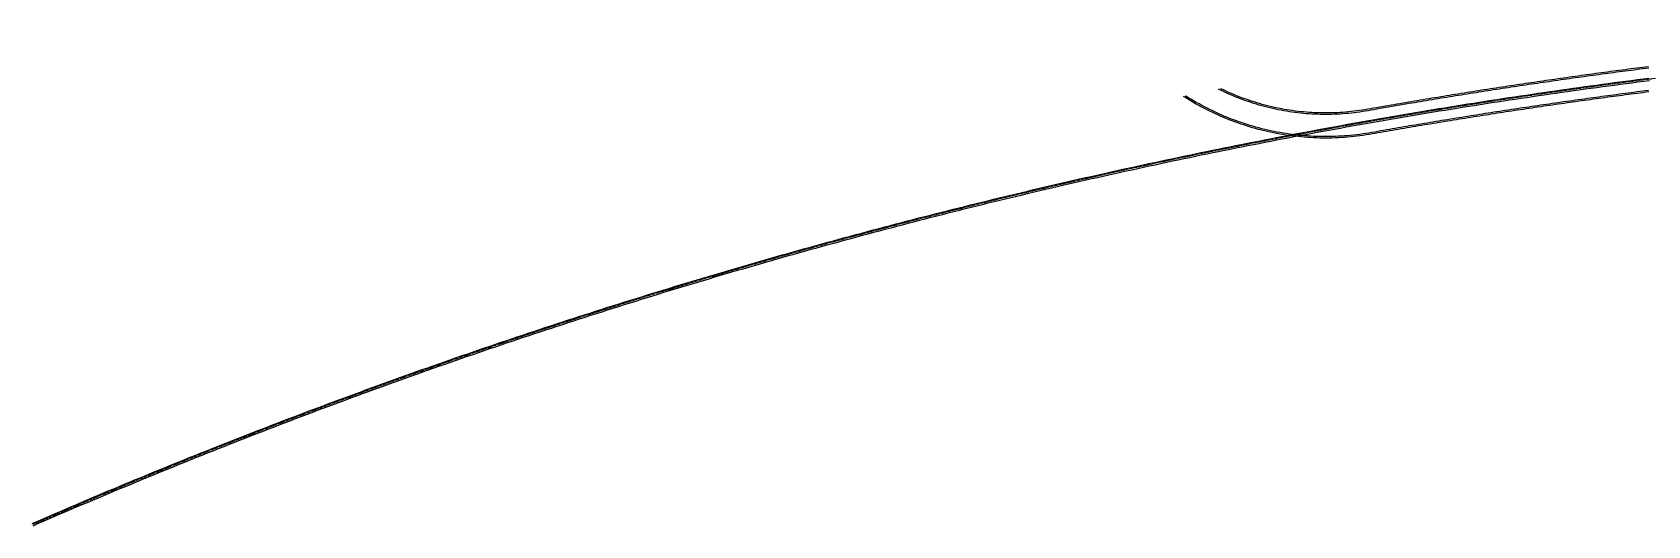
# Model space of a CAD drawing. Header units: millimetres. Extents: x 0 to 987207, y 0 to 5060561.
# Drawn here: x 492542 to 493090, y 2528883 to 2529050 of the extents above; entities that cross this region are included whole.
import ezdxf

# ---------------------------------------------------------------- set-up
doc = ezdxf.new("R2010")
doc.units = ezdxf.units.MM
doc.header["$LTSCALE"] = 0.1
doc.linetypes.add('CENTER', pattern=[50.8, 31.75, -6.35, 6.35, -6.35])
doc.layers.add('zhix', color=1, linetype='CENTER')
doc.layers.add('平面', color=7, linetype='CONTINUOUS')

msp = doc.modelspace()

# ---------------------------------------------------------------- linework, layer by layer
at = {"layer": 'zhix', "ltscale": 0.3}
msp.add_arc((493341.9021, 2527050.283), 2000, 85.9915566, 113.5581428, dxfattribs=at)
at = {"layer": '平面', "color": 8, "linetype": 'Continuous', "flags": 128}
for points in [[(493090.0344, 2529038.1571), (493089.0406, 2529038.0305), (493088.0468, 2529037.9034), (493087.0531, 2529037.7759), (493086.0594, 2529037.6478), (493085.0658, 2529037.5192), (493084.0723, 2529037.3902), (493083.0788, 2529037.2606), (493082.0854, 2529037.1306), (493081.0921, 2529037), (493080.0988, 2529036.869), (493079.1056, 2529036.7374), (493078.1125, 2529036.6054), (493077.1194, 2529036.4728), (493076.1264, 2529036.3398), (493075.1335, 2529036.2063), (493074.1406, 2529036.0722), (493073.1478, 2529035.9377), (493072.1551, 2529035.8027), (493071.1624, 2529035.6672), (493070.1698, 2529035.5311), (493069.1773, 2529035.3946), (493068.1848, 2529035.2576), (493067.1924, 2529035.1201), (493066.2001, 2529034.9821), (493065.2078, 2529034.8436), (493064.2157, 2529034.7046), (493063.2235, 2529034.5651), (493062.2315, 2529034.4252), (493061.2395, 2529034.2847), (493060.2476, 2529034.1437), (493059.2558, 2529034.0022), (493058.264, 2529033.8603), (493057.2723, 2529033.7178), (493056.2807, 2529033.5748), (493055.2891, 2529033.4314), (493054.2977, 2529033.2874), (493053.3062, 2529033.143), (493052.3149, 2529032.998), (493051.3237, 2529032.8526), (493050.3325, 2529032.7067), (493049.3413, 2529032.5602), (493048.3503, 2529032.4133), (493047.3593, 2529032.2659), (493046.3684, 2529032.118), (493045.3776, 2529031.9696), (493044.3869, 2529031.8207), (493043.3962, 2529031.6713), (493042.4056, 2529031.5214), (493041.4151, 2529031.371), (493040.4246, 2529031.2201), (493039.4343, 2529031.0687), (493038.444, 2529030.9168), (493037.4537, 2529030.7644), (493036.4636, 2529030.6116), (493035.4735, 2529030.4582), (493034.4835, 2529030.3043), (493033.4936, 2529030.15), (493032.5038, 2529029.9951), (493031.514, 2529029.8398), (493030.5244, 2529029.684), (493029.5347, 2529029.5276), (493028.5452, 2529029.3708), (493027.5558, 2529029.2135), (493026.5664, 2529029.0557), (493025.5771, 2529028.8973), (493024.5879, 2529028.7385), (493023.5988, 2529028.5792), (493022.6097, 2529028.4194), (493021.6208, 2529028.2592), (493020.6319, 2529028.0984), (493019.6431, 2529027.9371), (493018.6543, 2529027.7753), (493017.6657, 2529027.613), (493016.6771, 2529027.4503), (493015.6886, 2529027.287), (493014.7002, 2529027.1233), (493013.7119, 2529026.959), (493012.7237, 2529026.7943), (493011.7355, 2529026.6291), (493010.7475, 2529026.4633), (493009.7595, 2529026.2971), (493008.7716, 2529026.1304), (493007.7837, 2529025.9632), (493006.796, 2529025.7955), (493005.8083, 2529025.6273), (493004.8208, 2529025.4586), (493003.8333, 2529025.2894), (493002.8459, 2529025.1197), (493001.8586, 2529024.9496), (493000.8713, 2529024.7789), (492999.8842, 2529024.6077), (492998.8971, 2529024.4361), (492997.9101, 2529024.2639), (492996.9233, 2529024.0913), (492995.9365, 2529023.9182), (492994.9497, 2529023.7445), (492993.9966, 2529023.5797), (492993.0529, 2529023.4275), (492992.1075, 2529023.2865), (492991.1604, 2529023.1566), (492990.212, 2529023.0379), (492989.2622, 2529022.9303), (492988.3112, 2529022.8339), (492987.3591, 2529022.7487), (492986.4061, 2529022.6747), (492985.4523, 2529022.6119), (492984.4978, 2529022.5604), (492983.5428, 2529022.5201), (492982.5873, 2529022.491), (492981.6316, 2529022.4732), (492980.6758, 2529022.4666), (492979.7199, 2529022.4712), (492978.7641, 2529022.4871), (492977.8087, 2529022.5142), (492976.8535, 2529022.5526), (492975.899, 2529022.6022), (492974.945, 2529022.6631), (492973.9919, 2529022.7351), (492973.0396, 2529022.8184), (492972.0884, 2529022.9129), (492971.1384, 2529023.0185), (492970.1897, 2529023.1353), (492969.2424, 2529023.2633), (492968.2967, 2529023.4024), (492967.3527, 2529023.5526), (492966.4105, 2529023.7139), (492965.4703, 2529023.8863), (492964.5322, 2529024.0698), (492963.5963, 2529024.2642), (492962.6628, 2529024.4697), (492961.7318, 2529024.6861), (492960.8033, 2529024.9135), (492959.8776, 2529025.1517), (492958.9548, 2529025.4009), (492958.0349, 2529025.6609), (492957.1182, 2529025.9316), (492956.2047, 2529026.2132), (492955.2946, 2529026.5055), (492954.3881, 2529026.8084), (492953.4851, 2529027.1221), (492952.5859, 2529027.4463), (492951.6905, 2529027.781), (492950.7992, 2529028.1263), (492949.912, 2529028.4821), (492949.029, 2529028.8482), (492948.1504, 2529029.2247), (492947.2763, 2529029.6116), (492946.4068, 2529030.0086), (492945.542, 2529030.4159), (492944.6821, 2529030.8334), (492944.3052, 2529031.0219)], [(493089.9714, 2529038.6531), (493088.9773, 2529038.5265), (493087.9832, 2529038.3994), (493086.9893, 2529038.2718), (493085.9954, 2529038.1437), (493085.0015, 2529038.0151), (493084.0078, 2529037.886), (493083.014, 2529037.7564), (493082.0204, 2529037.6263), (493081.0268, 2529037.4957), (493080.0333, 2529037.3646), (493079.0399, 2529037.2331), (493078.0465, 2529037.101), (493077.0532, 2529036.9684), (493076.0599, 2529036.8353), (493075.0667, 2529036.7018), (493074.0736, 2529036.5677), (493073.0806, 2529036.4332), (493072.0876, 2529036.2981), (493071.0947, 2529036.1625), (493070.1018, 2529036.0265), (493069.109, 2529035.8899), (493068.1163, 2529035.7529), (493067.1237, 2529035.6154), (493066.1311, 2529035.4773), (493065.1386, 2529035.3388), (493064.1462, 2529035.1998), (493063.1538, 2529035.0603), (493062.1615, 2529034.9202), (493061.1693, 2529034.7797), (493060.1771, 2529034.6387), (493059.185, 2529034.4972), (493058.193, 2529034.3552), (493057.2011, 2529034.2127), (493056.2092, 2529034.0697), (493055.2174, 2529033.9262), (493054.2257, 2529033.7822), (493053.234, 2529033.6377), (493052.2425, 2529033.4928), (493051.2509, 2529033.3473), (493050.2595, 2529033.2013), (493049.2681, 2529033.0548), (493048.2769, 2529032.9079), (493047.2856, 2529032.7604), (493046.2945, 2529032.6125), (493045.3034, 2529032.464), (493044.3124, 2529032.3151), (493043.3215, 2529032.1656), (493042.3307, 2529032.0157), (493041.3399, 2529031.8653), (493040.3492, 2529031.7144), (493039.3586, 2529031.5629), (493038.368, 2529031.411), (493037.3776, 2529031.2586), (493036.3872, 2529031.1057), (493035.3969, 2529030.9523), (493034.4066, 2529030.7984), (493033.4165, 2529030.644), (493032.4264, 2529030.4891), (493031.4364, 2529030.3337), (493030.4465, 2529030.1779), (493029.4566, 2529030.0215), (493028.4668, 2529029.8646), (493027.4771, 2529029.7073), (493026.4875, 2529029.5494), (493025.498, 2529029.391), (493024.5085, 2529029.2322), (493023.5192, 2529029.0729), (493022.5299, 2529028.913), (493021.5406, 2529028.7527), (493020.5515, 2529028.5919), (493019.5625, 2529028.4305), (493018.5735, 2529028.2687), (493017.5846, 2529028.1064), (493016.5958, 2529027.9436), (493015.607, 2529027.7803), (493014.6184, 2529027.6165), (493013.6298, 2529027.4522), (493012.6413, 2529027.2875), (493011.6529, 2529027.1222), (493010.6646, 2529026.9564), (493009.6764, 2529026.7902), (493008.6882, 2529026.6234), (493007.7002, 2529026.4561), (493006.7122, 2529026.2884), (493005.7243, 2529026.1202), (493004.7365, 2529025.9514), (493003.7487, 2529025.7822), (493002.7611, 2529025.6125), (493001.7735, 2529025.4423), (493000.786, 2529025.2716), (492999.7986, 2529025.1004), (492998.8113, 2529024.9287), (492997.8241, 2529024.7565), (492996.837, 2529024.5838), (492995.8499, 2529024.4106), (492994.863, 2529024.2369), (492993.9141, 2529024.0728), (492992.9762, 2529023.9216), (492992.0366, 2529023.7815), (492991.0954, 2529023.6524), (492990.1528, 2529023.5344), (492989.2088, 2529023.4274), (492988.2637, 2529023.3316), (492987.3175, 2529023.247), (492986.3703, 2529023.1734), (492985.4224, 2529023.111), (492984.4738, 2529023.0598), (492983.5246, 2529023.0197), (492982.575, 2529022.9908), (492981.6252, 2529022.9731), (492980.6752, 2529022.9666), (492979.7253, 2529022.9712), (492978.7754, 2529022.987), (492977.8258, 2529023.014), (492976.8766, 2529023.0521), (492975.9278, 2529023.1014), (492974.9798, 2529023.1619), (492974.0325, 2529023.2335), (492973.0861, 2529023.3162), (492972.1408, 2529023.4101), (492971.1966, 2529023.5151), (492970.2537, 2529023.6312), (492969.3123, 2529023.7584), (492968.3724, 2529023.8966), (492967.4342, 2529024.0459), (492966.4978, 2529024.2063), (492965.5634, 2529024.3776), (492964.6311, 2529024.5599), (492963.7009, 2529024.7531), (492962.7732, 2529024.9573), (492961.8478, 2529025.1724), (492960.9251, 2529025.3984), (492960.0051, 2529025.6352), (492959.0879, 2529025.8828), (492958.1738, 2529026.1412), (492957.2627, 2529026.4103), (492956.3548, 2529026.6901), (492955.4503, 2529026.9806), (492954.5493, 2529027.2817), (492953.6519, 2529027.5934), (492952.7582, 2529027.9156), (492951.8684, 2529028.2483), (492950.9825, 2529028.5915), (492950.1008, 2529028.945), (492949.2233, 2529029.3089), (492948.3501, 2529029.6831), (492947.4813, 2529030.0676), (492946.6172, 2529030.4622), (492945.7577, 2529030.867), (492945.1073, 2529031.1827)], [(493090.0533, 2529030.0949), (493089.0635, 2529029.9683), (493088.0737, 2529029.8413), (493087.084, 2529029.7137), (493086.0944, 2529029.5856), (493085.1048, 2529029.4571), (493084.1154, 2529029.328), (493083.1259, 2529029.1985), (493082.1366, 2529029.0685), (493081.1473, 2529028.938), (493080.158, 2529028.8069), (493079.1688, 2529028.6754), (493078.1797, 2529028.5434), (493077.1907, 2529028.4109), (493076.2017, 2529028.2779), (493075.2128, 2529028.1444), (493074.224, 2529028.0104), (493073.2352, 2529027.8759), (493072.2465, 2529027.741), (493071.2579, 2529027.6055), (493070.2693, 2529027.4695), (493069.2808, 2529027.3331), (493068.2924, 2529027.1961), (493067.304, 2529027.0586), (493066.3157, 2529026.9207), (493065.3275, 2529026.7823), (493064.3393, 2529026.6433), (493063.3513, 2529026.5039), (493062.3632, 2529026.364), (493061.3753, 2529026.2236), (493060.3874, 2529026.0827), (493059.3996, 2529025.9413), (493058.4119, 2529025.7994), (493057.4242, 2529025.657), (493056.4366, 2529025.5141), (493055.4491, 2529025.3707), (493054.4616, 2529025.2269), (493053.4743, 2529025.0825), (493052.487, 2529024.9376), (493051.4997, 2529024.7923), (493050.5126, 2529024.6464), (493049.5255, 2529024.5001), (493048.5385, 2529024.3533), (493047.5515, 2529024.2059), (493046.5647, 2529024.0581), (493045.5779, 2529023.9098), (493044.5912, 2529023.761), (493043.6045, 2529023.6117), (493042.6179, 2529023.4619), (493041.6315, 2529023.3116), (493040.645, 2529023.1608), (493039.6587, 2529023.0096), (493038.6724, 2529022.8578), (493037.6862, 2529022.7055), (493036.7001, 2529022.5528), (493035.7141, 2529022.3996), (493034.7281, 2529022.2458), (493033.7422, 2529022.0916), (493032.7564, 2529021.9369), (493031.7707, 2529021.7816), (493030.785, 2529021.6259), (493029.7995, 2529021.4697), (493028.814, 2529021.313), (493027.8286, 2529021.1559), (493026.8432, 2529020.9982), (493025.858, 2529020.84), (493024.8728, 2529020.6813), (493023.8877, 2529020.5222), (493022.9027, 2529020.3625), (493021.9177, 2529020.2024), (493020.9329, 2529020.0417), (493019.9481, 2529019.8806), (493018.9634, 2529019.719), (493017.9788, 2529019.5569), (493016.9942, 2529019.3943), (493016.0098, 2529019.2312), (493015.0254, 2529019.0676), (493014.0411, 2529018.9035), (493013.0569, 2529018.7389), (493012.0728, 2529018.5739), (493011.0887, 2529018.4083), (493010.1048, 2529018.2423), (493009.1209, 2529018.0757), (493008.1371, 2529017.9087), (493007.1534, 2529017.7412), (493006.1697, 2529017.5731), (493005.1862, 2529017.4046), (493004.2027, 2529017.2356), (493003.2194, 2529017.0661), (493002.2361, 2529016.8962), (493001.2529, 2529016.7257), (493000.2697, 2529016.5547), (492999.2867, 2529016.3833), (492998.3038, 2529016.2113), (492997.3209, 2529016.0389), (492996.3381, 2529015.8659), (492995.3163, 2529015.6893), (492994.2797, 2529015.5222), (492993.2412, 2529015.3673), (492992.2009, 2529015.2246), (492991.159, 2529015.0941), (492990.1157, 2529014.976), (492989.0711, 2529014.8701), (492988.0253, 2529014.7765), (492986.9784, 2529014.6952), (492985.9307, 2529014.6263), (492984.8822, 2529014.5696), (492983.8332, 2529014.5253), (492982.7837, 2529014.4934), (492981.7338, 2529014.4738), (492980.6839, 2529014.4666), (492979.6339, 2529014.4717), (492978.5841, 2529014.4891), (492977.5345, 2529014.5189), (492976.4853, 2529014.5611), (492975.4368, 2529014.6156), (492974.3889, 2529014.6824), (492973.3419, 2529014.7616), (492972.2959, 2529014.853), (492971.251, 2529014.9568), (492970.2075, 2529015.0729), (492969.1653, 2529015.2012), (492968.1248, 2529015.3417), (492967.086, 2529015.4945), (492966.049, 2529015.6596), (492965.0141, 2529015.8367), (492963.9813, 2529016.0261), (492962.9508, 2529016.2276), (492961.9228, 2529016.4412), (492960.8974, 2529016.6669), (492959.8746, 2529016.9046), (492958.8548, 2529017.1544), (492957.8379, 2529017.4161), (492956.8242, 2529017.6898), (492955.8138, 2529017.9754), (492954.8068, 2529018.2728), (492953.8034, 2529018.5821), (492952.8037, 2529018.9032), (492951.8079, 2529019.236), (492950.816, 2529019.5804), (492949.8282, 2529019.9366), (492948.8447, 2529020.3043), (492947.8656, 2529020.6836), (492946.8911, 2529021.0744), (492945.9212, 2529021.4766), (492944.956, 2529021.8902), (492943.9959, 2529022.3151), (492943.0408, 2529022.7512), (492942.0909, 2529023.1986), (492941.1463, 2529023.6572), (492940.2071, 2529024.1268), (492939.2736, 2529024.6074), (492938.3458, 2529025.099), (492937.4238, 2529025.6014), (492936.5078, 2529026.1147), (492935.5979, 2529026.6387), (492934.6943, 2529027.1734), (492933.797, 2529027.7187), (492932.9061, 2529028.2745), (492932.4044, 2529028.5958)], [(493089.99, 2529030.5909), (493088.9999, 2529030.4643), (493088.0099, 2529030.3372), (493087.02, 2529030.2096), (493086.0301, 2529030.0815), (493085.0403, 2529029.9529), (493084.0506, 2529029.8238), (493083.0609, 2529029.6943), (493082.0713, 2529029.5642), (493081.0817, 2529029.4336), (493080.0922, 2529029.3026), (493079.1028, 2529029.171), (493078.1135, 2529029.039), (493077.1242, 2529028.9065), (493076.135, 2529028.7734), (493075.1458, 2529028.6399), (493074.1567, 2529028.5059), (493073.1677, 2529028.3714), (493072.1788, 2529028.2363), (493071.1899, 2529028.1008), (493070.2011, 2529027.9648), (493069.2123, 2529027.8283), (493068.2236, 2529027.6913), (493067.235, 2529027.5539), (493066.2465, 2529027.4159), (493065.258, 2529027.2774), (493064.2696, 2529027.1384), (493063.2813, 2529026.999), (493062.293, 2529026.859), (493061.3048, 2529026.7186), (493060.3167, 2529026.5776), (493059.3286, 2529026.4362), (493058.3406, 2529026.2943), (493057.3527, 2529026.1518), (493056.3649, 2529026.0089), (493055.3771, 2529025.8655), (493054.3894, 2529025.7216), (493053.4018, 2529025.5772), (493052.4143, 2529025.4323), (493051.4268, 2529025.2869), (493050.4394, 2529025.141), (493049.452, 2529024.9947), (493048.4648, 2529024.8478), (493047.4776, 2529024.7004), (493046.4905, 2529024.5526), (493045.5034, 2529024.4042), (493044.5165, 2529024.2554), (493043.5296, 2529024.1061), (493042.5428, 2529023.9562), (493041.556, 2529023.8059), (493040.5694, 2529023.6551), (493039.5828, 2529023.5038), (493038.5963, 2529023.352), (493037.6098, 2529023.1997), (493036.6235, 2529023.0469), (493035.6372, 2529022.8936), (493034.651, 2529022.7398), (493033.6648, 2529022.5856), (493032.6788, 2529022.4308), (493031.6928, 2529022.2755), (493030.7069, 2529022.1198), (493029.7211, 2529021.9635), (493028.7353, 2529021.8068), (493027.7497, 2529021.6496), (493026.7641, 2529021.4919), (493025.7786, 2529021.3337), (493024.7932, 2529021.175), (493023.8078, 2529021.0158), (493022.8225, 2529020.8561), (493021.8374, 2529020.6959), (493020.8523, 2529020.5352), (493019.8672, 2529020.374), (493018.8823, 2529020.2124), (493017.8974, 2529020.0502), (493016.9126, 2529019.8876), (493015.9279, 2529019.7244), (493014.9433, 2529019.5608), (493013.9588, 2529019.3967), (493012.9743, 2529019.2321), (493011.9899, 2529019.067), (493011.0056, 2529018.9014), (493010.0214, 2529018.7353), (493009.0373, 2529018.5687), (493008.0533, 2529018.4016), (493007.0693, 2529018.234), (493006.0854, 2529018.066), (493005.1016, 2529017.8974), (493004.1179, 2529017.7284), (493003.1343, 2529017.5589), (493002.1508, 2529017.3888), (493001.1673, 2529017.2183), (493000.184, 2529017.0473), (492999.2007, 2529016.8758), (492998.2175, 2529016.7038), (492997.2344, 2529016.5313), (492996.2514, 2529016.3583), (492995.2338, 2529016.1824), (492994.203, 2529016.0162), (492993.1703, 2529015.8622), (492992.1359, 2529015.7203), (492991.0999, 2529015.5906), (492990.0624, 2529015.4731), (492989.0236, 2529015.3678), (492987.9836, 2529015.2748), (492986.9426, 2529015.1939), (492985.9008, 2529015.1254), (492984.8582, 2529015.0691), (492983.815, 2529015.025), (492982.7714, 2529014.9932), (492981.7275, 2529014.9738), (492980.6834, 2529014.9666), (492979.6393, 2529014.9716), (492978.5953, 2529014.989), (492977.5516, 2529015.0187), (492976.5083, 2529015.0606), (492975.4656, 2529015.1148), (492974.4236, 2529015.1812), (492973.3825, 2529015.2599), (492972.3424, 2529015.3509), (492971.3034, 2529015.4541), (492970.2656, 2529015.5695), (492969.2294, 2529015.6971), (492968.1946, 2529015.8368), (492967.1617, 2529015.9888), (492966.1305, 2529016.1529), (492965.1014, 2529016.3291), (492964.0744, 2529016.5174), (492963.0497, 2529016.7177), (492962.0274, 2529016.9302), (492961.0077, 2529017.1546), (492959.9907, 2529017.391), (492958.9766, 2529017.6393), (492957.9654, 2529017.8996), (492956.9574, 2529018.1717), (492955.9526, 2529018.4557), (492954.9513, 2529018.7515), (492953.9535, 2529019.059), (492952.9594, 2529019.3783), (492951.9691, 2529019.7092), (492950.9828, 2529020.0518), (492950.0006, 2529020.4059), (492949.0226, 2529020.7716), (492948.049, 2529021.1488), (492947.0799, 2529021.5373), (492946.1154, 2529021.9373), (492945.1557, 2529022.3486), (492944.2009, 2529022.7711), (492943.2511, 2529023.2048), (492942.3066, 2529023.6497), (492941.3673, 2529024.1057), (492940.4334, 2529024.5727), (492939.5051, 2529025.0506), (492938.5825, 2529025.5394), (492937.6657, 2529026.0391), (492936.7548, 2529026.5495), (492935.85, 2529027.0705), (492934.9514, 2529027.6022), (492934.0591, 2529028.1444), (492933.1733, 2529028.6971), (492933.1051, 2529028.7407)]]:
    msp.add_lwpolyline(points, dxfattribs=at)
at = {"layer": '平面', "color": 7, "linetype": 'Continuous', "flags": 128}
for points in [[(492542.3832, 2528883.9595), (492544.2173, 2528884.7581), (492546.0522, 2528885.5549), (492547.8879, 2528886.3498), (492549.7243, 2528887.1429), (492551.5616, 2528887.9342), (492553.3996, 2528888.7236), (492555.2385, 2528889.5112), (492557.0781, 2528890.2969), (492558.9185, 2528891.0808), (492560.7597, 2528891.8629), (492562.6016, 2528892.6431), (492564.4444, 2528893.4215), (492566.2879, 2528894.198), (492568.1322, 2528894.9727), (492569.9773, 2528895.7456), (492571.8231, 2528896.5166), (492573.6698, 2528897.2857), (492575.5171, 2528898.0531), (492577.3653, 2528898.8185), (492579.2142, 2528899.5821), (492581.0639, 2528900.3439), (492582.9143, 2528901.1038), (492584.7655, 2528901.8619), (492586.6175, 2528902.6181), (492588.4702, 2528903.3724), (492590.3237, 2528904.125), (492592.1779, 2528904.8756), (492594.0328, 2528905.6244), (492595.8886, 2528906.3713), (492597.745, 2528907.1164), (492599.6022, 2528907.8597), (492601.4602, 2528908.601), (492603.3189, 2528909.3406), (492605.1783, 2528910.0782), (492607.0384, 2528910.814), (492608.8993, 2528911.5479), (492610.761, 2528912.28), (492612.6233, 2528913.0102), (492614.4864, 2528913.7386), (492616.3502, 2528914.4651), (492618.2148, 2528915.1897), (492620.0801, 2528915.9124), (492621.9461, 2528916.6333), (492623.8128, 2528917.3523), (492625.6802, 2528918.0695), (492627.5483, 2528918.7848), (492629.4172, 2528919.4982), (492631.2868, 2528920.2098), (492633.157, 2528920.9194), (492635.028, 2528921.6273), (492636.8997, 2528922.3332), (492638.7721, 2528923.0373), (492640.6452, 2528923.7395), (492642.519, 2528924.4398), (492644.3935, 2528925.1382), (492646.2687, 2528925.8348), (492648.1446, 2528926.5295), (492650.0212, 2528927.2223), (492651.8985, 2528927.9133), (492653.7765, 2528928.6023), (492655.6552, 2528929.2895), (492657.5345, 2528929.9748), (492659.4145, 2528930.6583), (492661.2953, 2528931.3398), (492663.1767, 2528932.0195), (492665.0587, 2528932.6973), (492666.9415, 2528933.3732), (492668.8249, 2528934.0472), (492670.709, 2528934.7193), (492672.5938, 2528935.3896), (492674.4792, 2528936.0579), (492676.3653, 2528936.7244), (492678.2521, 2528937.389), (492680.1395, 2528938.0517), (492682.0276, 2528938.7125), (492683.9164, 2528939.3715), (492685.8058, 2528940.0285), (492687.6959, 2528940.6837), (492689.5866, 2528941.3369), (492691.478, 2528941.9883), (492693.37, 2528942.6378), (492695.2627, 2528943.2854), (492697.156, 2528943.9311), (492699.05, 2528944.5749), (492700.9446, 2528945.2168), (492702.8399, 2528945.8568), (492704.7358, 2528946.4949), (492706.6323, 2528947.1311), (492708.5294, 2528947.7654), (492710.4272, 2528948.3979), (492712.3257, 2528949.0284), (492714.2247, 2528949.657), (492716.1244, 2528950.2837), (492718.0247, 2528950.9086), (492719.9257, 2528951.5315), (492721.8272, 2528952.1525), (492723.7294, 2528952.7717), (492725.6322, 2528953.3889), (492727.5356, 2528954.0042), (492729.4396, 2528954.6176), (492731.3443, 2528955.2291), (492733.2495, 2528955.8387), (492735.1554, 2528956.4464), (492737.0619, 2528957.0522), (492738.9689, 2528957.6561), (492740.8766, 2528958.2581), (492742.7849, 2528958.8582), (492744.6938, 2528959.4563), (492746.6032, 2528960.0526), (492748.5133, 2528960.6469), (492750.424, 2528961.2394), (492752.3352, 2528961.8299), (492754.247, 2528962.4185), (492756.1595, 2528963.0052), (492758.0725, 2528963.59), (492759.9861, 2528964.1729), (492761.9003, 2528964.7538), (492763.815, 2528965.3329), (492765.7304, 2528965.91), (492767.6463, 2528966.4852), (492769.5628, 2528967.0585), (492771.4798, 2528967.6299), (492773.3975, 2528968.1994), (492775.3157, 2528968.7669), (492777.2344, 2528969.3325), (492779.1538, 2528969.8962), (492781.0736, 2528970.458), (492782.9941, 2528971.0179), (492784.9151, 2528971.5759), (492786.8367, 2528972.1319), (492788.7588, 2528972.686), (492790.6815, 2528973.2382), (492792.6047, 2528973.7884), (492794.5285, 2528974.3368), (492796.4528, 2528974.8832), (492798.3777, 2528975.4277), (492800.3031, 2528975.9702), (492802.2291, 2528976.5109), (492804.1556, 2528977.0496), (492806.0826, 2528977.5864), (492808.0102, 2528978.1212), (492809.9383, 2528978.6541), (492811.8669, 2528979.1851), (492813.7961, 2528979.7142), (492815.7258, 2528980.2414), (492817.656, 2528980.7666), (492819.5867, 2528981.2899), (492821.518, 2528981.8112), (492823.4498, 2528982.3306), (492825.3821, 2528982.8481), (492827.3149, 2528983.3637), (492829.2483, 2528983.8773), (492831.1821, 2528984.389), (492833.1165, 2528984.8987), (492835.0513, 2528985.4066), (492836.9867, 2528985.9124), (492838.9226, 2528986.4164), (492840.859, 2528986.9184), (492842.7959, 2528987.4185), (492844.7333, 2528987.9166), (492846.6711, 2528988.4128), (492848.6095, 2528988.9071), (492850.5484, 2528989.3994), (492852.4877, 2528989.8898), (492854.4276, 2528990.3782), (492856.3679, 2528990.8647), (492858.3088, 2528991.3493), (492860.2501, 2528991.8319), (492862.1918, 2528992.3126), (492864.1341, 2528992.7914), (492866.0769, 2528993.2682), (492868.0201, 2528993.743), (492869.9638, 2528994.2159), (492871.908, 2528994.6869), (492873.8526, 2528995.1559), (492875.7977, 2528995.623), (492877.7433, 2528996.0881), (492879.6893, 2528996.5513), (492881.6358, 2528997.0125), (492883.5828, 2528997.4718), (492885.5302, 2528997.9292), (492887.4781, 2528998.3846), (492889.4264, 2528998.838), (492891.3752, 2528999.2895), (492893.3244, 2528999.7391), (492895.2741, 2529000.1867), (492897.2242, 2529000.6324), (492899.1748, 2529001.0761), (492901.1258, 2529001.5178), (492903.0772, 2529001.9576), (492905.0291, 2529002.3955), (492906.9815, 2529002.8314), (492908.9342, 2529003.2653), (492910.8874, 2529003.6973), (492912.8411, 2529004.1273), (492914.7951, 2529004.5554), (492916.7496, 2529004.9816), (492918.7045, 2529005.4057), (492920.6598, 2529005.828), (492922.6156, 2529006.2482), (492924.5718, 2529006.6665), (492926.5284, 2529007.0829), (492928.4854, 2529007.4973), (492930.4428, 2529007.9097), (492932.4006, 2529008.3202), (492934.3589, 2529008.7287), (492936.3175, 2529009.1353), (492938.2766, 2529009.5399), (492940.236, 2529009.9425), (492942.1959, 2529010.3432), (492944.1561, 2529010.742), (492946.1168, 2529011.1387), (492948.0778, 2529011.5335), (492950.0393, 2529011.9264), (492952.0011, 2529012.3173), (492953.9634, 2529012.7062), (492955.926, 2529013.0931), (492957.889, 2529013.4781), (492959.8524, 2529013.8612), (492961.8161, 2529014.2422), (492963.7803, 2529014.6213), (492965.7448, 2529014.9985), (492967.7097, 2529015.3737), (492969.675, 2529015.7469), (492971.6406, 2529016.1181), (492973.6067, 2529016.4874), (492975.573, 2529016.8547), (492977.5398, 2529017.2201), (492979.5069, 2529017.5834), (492981.4744, 2529017.9448), (492983.4422, 2529018.3043), (492985.4104, 2529018.6618), (492987.379, 2529019.0173), (492989.3479, 2529019.3708), (492991.3172, 2529019.7224), (492993.2868, 2529020.072), (492995.2567, 2529020.4196), (492997.2271, 2529020.7653), (492999.1977, 2529021.109), (493001.1687, 2529021.4507), (493003.14, 2529021.7904), (493005.1117, 2529022.1282), (493007.0837, 2529022.464), (493009.0561, 2529022.7979), (493011.0288, 2529023.1297), (493013.0018, 2529023.4596), (493014.9751, 2529023.7875), (493016.9488, 2529024.1135), (493018.9228, 2529024.4374), (493020.8971, 2529024.7594), (493022.8717, 2529025.0794), (493024.8467, 2529025.3975), (493026.8219, 2529025.7136), (493028.7975, 2529026.0277), (493030.7734, 2529026.3398), (493032.7496, 2529026.6499), (493034.7262, 2529026.9581), (493036.703, 2529027.2643), (493038.6801, 2529027.5685), (493040.6576, 2529027.8707), (493042.6353, 2529028.171), (493044.6133, 2529028.4693), (493046.5917, 2529028.7656), (493048.5703, 2529029.0599), (493050.5492, 2529029.3522), (493052.5284, 2529029.6426), (493054.5079, 2529029.931), (493056.4877, 2529030.2174), (493058.4678, 2529030.5018), (493060.4482, 2529030.7842), (493062.4288, 2529031.0647), (493064.4097, 2529031.3432), (493066.3909, 2529031.6197), (493068.3724, 2529031.8942), (493070.3541, 2529032.1668), (493072.3362, 2529032.4373), (493074.3185, 2529032.7059), (493076.301, 2529032.9725), (493078.2838, 2529033.2371), (493080.2669, 2529033.4997), (493082.2503, 2529033.7604), (493084.2339, 2529034.019), (493086.2177, 2529034.2757), (493088.2019, 2529034.5304), (493090.1862, 2529034.7831)], [(492542.703, 2528883.2262), (492544.5363, 2528884.0245), (492546.3705, 2528884.8209), (492548.2054, 2528885.6155), (492550.0411, 2528886.4083), (492551.8776, 2528887.1993), (492553.715, 2528887.9884), (492555.5531, 2528888.7756), (492557.3919, 2528889.5611), (492559.2316, 2528890.3447), (492561.0721, 2528891.1264), (492562.9133, 2528891.9063), (492564.7553, 2528892.6844), (492566.5981, 2528893.4606), (492568.4417, 2528894.235), (492570.286, 2528895.0076), (492572.1311, 2528895.7782), (492573.977, 2528896.5471), (492575.8236, 2528897.3141), (492577.671, 2528898.0793), (492579.5192, 2528898.8426), (492581.3682, 2528899.604), (492583.2179, 2528900.3636), (492585.0683, 2528901.1214), (492586.9195, 2528901.8773), (492588.7715, 2528902.6314), (492590.6242, 2528903.3836), (492592.4777, 2528904.1339), (492594.3319, 2528904.8824), (492596.1869, 2528905.6291), (492598.0426, 2528906.3739), (492599.8991, 2528907.1168), (492601.7563, 2528907.8579), (492603.6142, 2528908.5971), (492605.4729, 2528909.3344), (492607.3323, 2528910.0699), (492609.1925, 2528910.8036), (492611.0534, 2528911.5354), (492612.915, 2528912.2653), (492614.7773, 2528912.9933), (492616.6404, 2528913.7195), (492618.5042, 2528914.4439), (492620.3687, 2528915.1663), (492622.234, 2528915.8869), (492624.0999, 2528916.6057), (492625.9666, 2528917.3225), (492627.834, 2528918.0375), (492629.7021, 2528918.7507), (492631.5709, 2528919.4619), (492633.4405, 2528920.1713), (492635.3107, 2528920.8789), (492637.1817, 2528921.5845), (492639.0533, 2528922.2883), (492640.9257, 2528922.9902), (492642.7987, 2528923.6903), (492644.6725, 2528924.3884), (492646.5469, 2528925.0847), (492648.4221, 2528925.7791), (492650.2979, 2528926.4717), (492652.1745, 2528927.1624), (492654.0517, 2528927.8511), (492655.9296, 2528928.5381), (492657.8082, 2528929.2231), (492659.6875, 2528929.9063), (492661.5674, 2528930.5875), (492663.4481, 2528931.2669), (492665.3294, 2528931.9444), (492667.2114, 2528932.6201), (492669.0941, 2528933.2938), (492670.9774, 2528933.9657), (492672.8615, 2528934.6357), (492674.7461, 2528935.3038), (492676.6315, 2528935.97), (492678.5175, 2528936.6343), (492680.4042, 2528937.2968), (492682.2915, 2528937.9573), (492684.1795, 2528938.616), (492686.0682, 2528939.2728), (492687.9575, 2528939.9277), (492689.8475, 2528940.5807), (492691.7381, 2528941.2318), (492693.6294, 2528941.881), (492695.5213, 2528942.5283), (492697.4139, 2528943.1737), (492699.3071, 2528943.8173), (492701.2009, 2528944.4589), (492703.0954, 2528945.0987), (492704.9906, 2528945.7366), (492706.8863, 2528946.3725), (492708.7827, 2528947.0066), (492710.6798, 2528947.6388), (492712.5775, 2528948.269), (492714.4758, 2528948.8974), (492716.3747, 2528949.5239), (492718.2742, 2528950.1485), (492720.1744, 2528950.7712), (492722.0752, 2528951.3919), (492723.9766, 2528952.0108), (492725.8787, 2528952.6278), (492727.7813, 2528953.2429), (492729.6846, 2528953.856), (492731.5885, 2528954.4673), (492733.4929, 2528955.0767), (492735.398, 2528955.6841), (492737.3038, 2528956.2897), (492739.2101, 2528956.8933), (492741.117, 2528957.4951), (492743.0245, 2528958.0949), (492744.9326, 2528958.6928), (492746.8413, 2528959.2888), (492748.7506, 2528959.8829), (492750.6605, 2528960.4751), (492752.571, 2528961.0654), (492754.4821, 2528961.6538), (492756.3937, 2528962.2403), (492758.306, 2528962.8248), (492760.2188, 2528963.4075), (492762.1322, 2528963.9882), (492764.0462, 2528964.567), (492765.9608, 2528965.1439), (492767.8759, 2528965.7189), (492769.7917, 2528966.292), (492771.708, 2528966.8631), (492773.6248, 2528967.4323), (492775.5422, 2528967.9997), (492777.4602, 2528968.5651), (492779.3788, 2528969.1286), (492781.2979, 2528969.6901), (492783.2176, 2528970.2498), (492785.1379, 2528970.8075), (492787.0587, 2528971.3633), (492788.98, 2528971.9172), (492790.9019, 2528972.4691), (492792.8244, 2528973.0192), (492794.7474, 2528973.5673), (492796.671, 2528974.1135), (492798.5951, 2528974.6578), (492800.5197, 2528975.2001), (492802.4449, 2528975.7405), (492804.3706, 2528976.279), (492806.2969, 2528976.8156), (492808.2237, 2528977.3502), (492810.151, 2528977.883), (492812.0789, 2528978.4137), (492814.0073, 2528978.9426), (492815.9362, 2528979.4695), (492817.8657, 2528979.9945), (492819.7956, 2528980.5176), (492821.7261, 2528981.0388), (492823.6571, 2528981.558), (492825.5887, 2528982.0752), (492827.5207, 2528982.5906), (492829.4533, 2528983.104), (492831.3864, 2528983.6155), (492833.3199, 2528984.125), (492835.254, 2528984.6327), (492837.1886, 2528985.1383), (492839.1238, 2528985.6421), (492841.0594, 2528986.1439), (492842.9955, 2528986.6438), (492844.9321, 2528987.1417), (492846.8692, 2528987.6377), (492848.8068, 2528988.1318), (492850.7449, 2528988.6239), (492852.6835, 2528989.1141), (492854.6225, 2528989.6024), (492856.5621, 2528990.0887), (492858.5022, 2528990.573), (492860.4427, 2528991.0555), (492862.3837, 2528991.536), (492864.3252, 2528992.0145), (492866.2672, 2528992.4911), (492868.2096, 2528992.9658), (492870.1525, 2528993.4385), (492872.0959, 2528993.9093), (492874.0398, 2528994.3781), (492875.9841, 2528994.845), (492877.9289, 2528995.31), (492879.8742, 2528995.773), (492881.8199, 2528996.234), (492883.7661, 2528996.6931), (492885.7127, 2528997.1503), (492887.6598, 2528997.6055), (492889.6073, 2528998.0588), (492891.5553, 2528998.5101), (492893.5038, 2528998.9595), (492895.4527, 2528999.4069), (492897.402, 2528999.8524), (492899.3518, 2529000.2959), (492901.3021, 2529000.7375), (492903.2527, 2529001.1771), (492905.2038, 2529001.6148), (492907.1554, 2529002.0505), (492909.1074, 2529002.4843), (492911.0598, 2529002.9161), (492913.0126, 2529003.346), (492914.9659, 2529003.7739), (492916.9196, 2529004.1998), (492918.8737, 2529004.6238), (492920.8283, 2529005.0459), (492922.7833, 2529005.466), (492924.7387, 2529005.8841), (492926.6945, 2529006.3003), (492928.6507, 2529006.7146), (492930.6073, 2529007.1268), (492932.5644, 2529007.5371), (492934.5218, 2529007.9455), (492936.4797, 2529008.3519), (492938.438, 2529008.7564), (492940.3967, 2529009.1588), (492942.3557, 2529009.5594), (492944.3152, 2529009.9579), (492946.2751, 2529010.3545), (492948.2353, 2529010.7492), (492950.196, 2529011.1419), (492952.1571, 2529011.5326), (492954.1185, 2529011.9214), (492956.0803, 2529012.3082), (492958.0426, 2529012.693), (492960.0052, 2529013.0759), (492961.9681, 2529013.4568), (492963.9315, 2529013.8358), (492965.8952, 2529014.2128), (492967.8594, 2529014.5878), (492969.8238, 2529014.9608), (492971.7887, 2529015.3319), (492973.7539, 2529015.7011), (492975.7195, 2529016.0682), (492977.6855, 2529016.4334), (492979.6518, 2529016.7967), (492981.6185, 2529017.1579), (492983.5856, 2529017.5172), (492985.553, 2529017.8746), (492987.5208, 2529018.2299), (492989.4889, 2529018.5833), (492991.4574, 2529018.9348), (492993.4262, 2529019.2842), (492995.3954, 2529019.6317), (492997.3649, 2529019.9773), (492999.3348, 2529020.3208), (493001.305, 2529020.6624), (493003.2755, 2529021.002), (493005.2464, 2529021.3396), (493007.2176, 2529021.6753), (493009.1892, 2529022.009), (493011.1611, 2529022.3407), (493013.1333, 2529022.6705), (493015.1059, 2529022.9983), (493017.0787, 2529023.3241), (493019.0519, 2529023.6479), (493021.0255, 2529023.9698), (493022.9993, 2529024.2897), (493024.9735, 2529024.6076), (493026.948, 2529024.9235), (493028.9228, 2529025.2375), (493030.8979, 2529025.5495), (493032.8733, 2529025.8595), (493034.849, 2529026.1676), (493036.825, 2529026.4736), (493038.8014, 2529026.7777), (493040.778, 2529027.0798), (493042.755, 2529027.38), (493044.7322, 2529027.6781), (493046.7098, 2529027.9743), (493048.6876, 2529028.2685), (493050.6657, 2529028.5608), (493052.6442, 2529028.851), (493054.6229, 2529029.1393), (493056.6019, 2529029.4256), (493058.5812, 2529029.7099), (493060.5607, 2529029.9922), (493062.5406, 2529030.2726), (493064.5207, 2529030.5509), (493066.5011, 2529030.8273), (493068.4818, 2529031.1017), (493070.4627, 2529031.3742), (493072.444, 2529031.6446), (493074.4255, 2529031.9131), (493076.4072, 2529032.1796), (493078.3893, 2529032.4441), (493080.3716, 2529032.7066), (493082.3541, 2529032.9671), (493084.3369, 2529033.2257), (493086.32, 2529033.4823), (493088.3033, 2529033.7369), (493090.2869, 2529033.9895)]]:
    msp.add_lwpolyline(points, dxfattribs=at)

doc.saveas('drawing.dxf')
